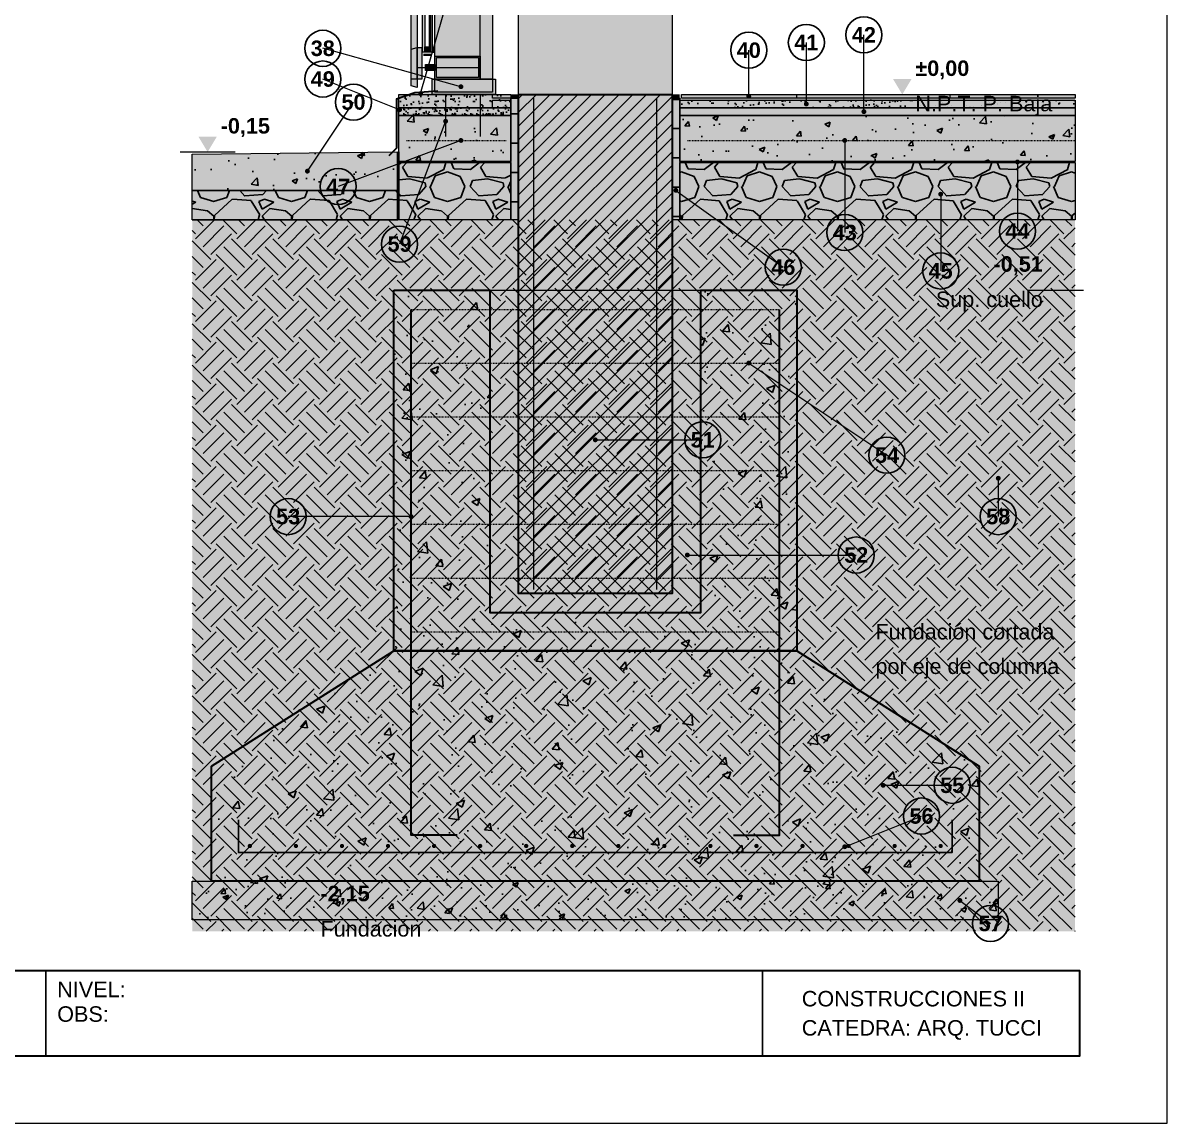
# Model space of a CAD drawing. Header units: millimetres. Extents: x 0 to 297, y 0 to 420.
# Drawn here: x 147.9 to 297, y 0 to 143.3 of the extents above; entities that cross this region are included whole.
import ezdxf
from ezdxf.enums import TextEntityAlignment as Align

# ---------------------------------------------------------------- set-up
doc = ezdxf.new("R2010")
doc.units = ezdxf.units.MM
doc.linetypes.add('DASHED', pattern=[1.524, 1.27, -0.254])
for name, color, linetype in [('0-MARCO-A3', 7, 'Continuous'), ('1-CORTE-ARMADURAS', 14, 'Continuous'), ('1-CORTE-CONTORNOS', 7, 'Continuous'), ('1-CORTE-RAYADOS', 8, 'Continuous'), ('1-CORTE-RELLENOS', 9, 'Continuous'), ('1-CORTE-VISTA', 8, 'Continuous'), ('3-COTAS-NIVELES', 7, 'Continuous'), ('3-TEXTOS', 7, 'Continuous')]:
    doc.layers.add(name, color=color, linetype=linetype)
doc.styles.add('ARIAL', font='arial.ttf')
doc.styles.add('ARIAL-NEGRITA', font='arialbd.ttf')

msp = doc.modelspace()

# ---------------------------------------------------------------- hatches: boundary and pattern name
at = {"layer": '1-CORTE-ARMADURAS', "true_color": 0x7a1f1f}
h = msp.add_hatch(color=26, dxfattribs=at)
h.dxf.hatch_style = 1
edge = h.paths.add_edge_path()
edge.add_arc((177.5, 36.1), 0.28, 0, 360)
h = msp.add_hatch(color=26, dxfattribs=at)
h.dxf.hatch_style = 1
edge = h.paths.add_edge_path()
edge.add_arc((183.5, 36.1), 0.28, 0, 360)
h = msp.add_hatch(color=26, dxfattribs=at)
h.dxf.hatch_style = 1
edge = h.paths.add_edge_path()
edge.add_arc((189.5, 36.1), 0.28, 0, 360)
h = msp.add_hatch(color=26, dxfattribs=at)
h.dxf.hatch_style = 1
edge = h.paths.add_edge_path()
edge.add_arc((195.5, 36.1), 0.28, 0, 360)
h = msp.add_hatch(color=26, dxfattribs=at)
h.dxf.hatch_style = 1
edge = h.paths.add_edge_path()
edge.add_arc((201.5, 36.1), 0.28, 0, 360)
h = msp.add_hatch(color=26, dxfattribs=at)
h.dxf.hatch_style = 1
edge = h.paths.add_edge_path()
edge.add_arc((207.5, 36.1), 0.28, 0, 360)
h = msp.add_hatch(color=26, dxfattribs=at)
h.dxf.hatch_style = 1
edge = h.paths.add_edge_path()
edge.add_arc((213.5, 36.1), 0.28, 0, 360)
h = msp.add_hatch(color=26, dxfattribs=at)
h.dxf.hatch_style = 1
edge = h.paths.add_edge_path()
edge.add_arc((219.5, 36.1), 0.28, 0, 360)
h = msp.add_hatch(color=26, dxfattribs=at)
h.dxf.hatch_style = 1
edge = h.paths.add_edge_path()
edge.add_arc((225.5, 36.1), 0.28, 0, 360)
h = msp.add_hatch(color=26, dxfattribs=at)
h.dxf.hatch_style = 1
edge = h.paths.add_edge_path()
edge.add_arc((231.5, 36.1), 0.28, 0, 360)
h = msp.add_hatch(color=26, dxfattribs=at)
h.dxf.hatch_style = 1
edge = h.paths.add_edge_path()
edge.add_arc((237.5, 36.1), 0.28, 0, 360)
h = msp.add_hatch(color=26, dxfattribs=at)
h.dxf.hatch_style = 1
edge = h.paths.add_edge_path()
edge.add_arc((243.5, 36.1), 0.28, 0, 360)
h = msp.add_hatch(color=26, dxfattribs=at)
h.dxf.hatch_style = 1
edge = h.paths.add_edge_path()
edge.add_arc((249.5, 36.1), 0.28, 0, 360)
h = msp.add_hatch(color=26, dxfattribs=at)
h.dxf.hatch_style = 1
edge = h.paths.add_edge_path()
edge.add_arc((255.5, 36.1), 0.28, 0, 360)
h = msp.add_hatch(color=26, dxfattribs=at)
h.dxf.hatch_style = 1
edge = h.paths.add_edge_path()
edge.add_arc((261.5, 36.1), 0.28, 0, 360)
h = msp.add_hatch(color=26, dxfattribs=at)
h.dxf.hatch_style = 1
edge = h.paths.add_edge_path()
edge.add_arc((267.5, 36.1), 0.28, 0, 360)
at = {"layer": '1-CORTE-RAYADOS'}
h = msp.add_hatch(dxfattribs=at)
h.set_pattern_fill('AR-SAND', color=8, scale=0.03)
h.paths.add_polyline_path([(196.9, 134), (211.5, 134), (211.5, 132.25), (196.9, 132.25)])
h = msp.add_hatch(dxfattribs=at)
h.set_pattern_fill('AR-SAND', color=8, scale=0.03)
h.paths.add_polyline_path([(209.1, 133.25), (211.5, 133.25), (211.5, 132.25), (209.1, 132.25)])
h = msp.add_hatch(dxfattribs=at)
h.set_pattern_fill('ZIGZAG', color=8, scale=0.3, angle=90)
h.paths.add_polyline_path([(211.5, 133.5), (212.5, 133.5), (212.5, 117.65), (211.5, 117.65)])
h = msp.add_hatch(dxfattribs=at)
h.set_pattern_fill('ANSI31', color=8, scale=0.4)
h.paths.add_polyline_path([(212.5, 134), (232.5, 134), (232.5, 69), (212.5, 69)])
h = msp.add_hatch(dxfattribs=at)
h.set_pattern_fill('ZIGZAG', color=8, scale=0.3, angle=90)
h.paths.add_polyline_path([(232.5, 133.5), (233.5, 133.5), (233.5, 117.65), (232.5, 117.65)])
h = msp.add_hatch(dxfattribs=at)
h.set_pattern_fill('AR-SAND', color=8, scale=0.03)
h.paths.add_polyline_path([(233.5, 133.25), (285, 133.25), (285, 132.25), (233.5, 132.25)])
h = msp.add_hatch(dxfattribs=at)
h.set_pattern_fill('AR-SAND', color=8, scale=0.02)
h.paths.add_polyline_path([(196.9, 132.25), (211.5, 132.25), (211.5, 131.25), (196.9, 131.25)])
h = msp.add_hatch(dxfattribs=at)
h.set_pattern_fill('AR-CONC', color=8, scale=0.04)
h.paths.add_polyline_path([(196.9, 131.25), (211.5, 131.25), (211.5, 125.25), (196.9, 125.25)])
h = msp.add_hatch(dxfattribs=at)
h.set_pattern_fill('AR-SAND', color=8, scale=0.02)
h.paths.add_polyline_path([(233.5, 132.25), (285, 132.25), (285, 131.25), (233.5, 131.25)])
h = msp.add_hatch(dxfattribs=at)
h.set_pattern_fill('AR-CONC', color=8, scale=0.04)
h.paths.add_polyline_path([(233.5, 131.25), (285, 131.25), (285, 125.25), (233.5, 125.25)])
h = msp.add_hatch(dxfattribs=at)
h.set_pattern_fill('AR-CONC', color=8, scale=0.04)
h.paths.add_polyline_path([(196.7, 126.5), (196.7, 121.5), (170, 121.5), (170, 126.23)])
h = msp.add_hatch(dxfattribs=at)
h.set_pattern_fill('GRAVEL', color=8, scale=0.4)
h.paths.add_polyline_path([(196.9, 125.15), (211.5, 125.15), (211.5, 117.65), (196.9, 117.65)])
h = msp.add_hatch(dxfattribs=at)
h.set_pattern_fill('GRAVEL', color=8, scale=0.4)
h.paths.add_polyline_path([(233.5, 125.15), (285, 125.15), (285, 117.65), (233.5, 117.65)])
h = msp.add_hatch(dxfattribs=at)
h.set_pattern_fill('GRAVEL', color=8, scale=0.4)
h.paths.add_polyline_path([(196.7, 121.5), (196.7, 117.65), (170, 117.65), (170, 121.5)])
h = msp.add_hatch(dxfattribs=at)
h.set_pattern_fill('EARTH', color=8, scale=0.6, angle=45)
h.paths.add_polyline_path([(285, 117.65), (285, 25), (170, 25), (170, 117.65)])
h = msp.add_hatch(dxfattribs=at)
h.set_pattern_fill('AR-CONC', color=8, scale=0.06)
h.paths.add_polyline_path([(196.25, 108.5), (208.75, 108.5), (208.75, 66.5), (236.25, 66.5), (236.25, 108.5), (248.75, 108.5), (248.75, 61.5), (196.25, 61.5)])
h = msp.add_hatch(dxfattribs=at)
h.set_pattern_fill('AR-SAND', color=8, scale=0.02)
h.paths.add_polyline_path([(208.75, 108.5), (236.25, 108.5), (236.25, 66.5), (208.75, 66.5)])
h = msp.add_hatch(dxfattribs=at)
h.set_pattern_fill('AR-CONC', color=8, scale=0.06)
h.paths.add_polyline_path([(172.5, 46.5), (196.25, 61.5), (248.75, 61.5), (272.5, 46.5), (272.5, 31.5), (172.5, 31.5)])
h = msp.add_hatch(dxfattribs=at)
h.set_pattern_fill('AR-CONC', color=8, scale=0.04)
h.paths.add_polyline_path([(170, 31.5), (275, 31.5), (275, 26.5), (170, 26.5)])
at = {"layer": '1-CORTE-RELLENOS', "true_color": 0xe9ecee}
h = msp.add_hatch(color=7, dxfattribs=at)
h.dxf.hatch_style = 1
h.paths.add_polyline_path([(198.5, 179), (199.3, 179), (199.3, 136), (198.5, 136)])
at = {"layer": '1-CORTE-RELLENOS', "true_color": 0xbfe3f0}
h = msp.add_hatch(color=254, dxfattribs=at)
h.dxf.hatch_style = 1
h.paths.add_polyline_path([(200, 179), (200.3, 179), (200.3, 139.5), (200, 139.5)])
h = msp.add_hatch(color=254, dxfattribs=at)
h.dxf.hatch_style = 1
h.paths.add_polyline_path([(200.9, 179), (201.25, 179), (201.25, 139.5), (200.9, 139.5)])
at = {"layer": '1-CORTE-RELLENOS', "true_color": 0xe3e7ea}
h = msp.add_hatch(color=254, dxfattribs=at)
h.dxf.hatch_style = 1
h.paths.add_polyline_path([(201.6, 179), (209.1, 179), (209.1, 136), (201.6, 136)])
at = {"layer": '1-CORTE-RELLENOS', "true_color": 0xeceeef}
h = msp.add_hatch(color=7, dxfattribs=at)
h.dxf.hatch_style = 1
h.paths.add_polyline_path([(212.5, 179), (232.5, 179), (232.5, 134), (212.5, 134)])
at = {"layer": '1-CORTE-RELLENOS', "true_color": 0x9aa3ab}
h = msp.add_hatch(color=253, dxfattribs=at)
h.dxf.hatch_style = 1
h.paths.add_polyline_path([(200.3, 140.2), (200.9, 140.2), (200.9, 139.5), (200.3, 139.5)])
at = {"layer": '1-CORTE-RELLENOS', "true_color": 0xb9c0c6}
h = msp.add_hatch(color=9, dxfattribs=at)
h.dxf.hatch_style = 1
h.paths.add_polyline_path([(198.5, 139.9), (199.3, 140.1), (199.3, 134.9), (198.5, 135.1)])
at = {"layer": '1-CORTE-RELLENOS', "true_color": 0x9aa3ab}
h = msp.add_hatch(color=253, dxfattribs=at)
h.dxf.hatch_style = 1
h.paths.add_polyline_path([(199.3, 140.1), (199.9, 140.1), (199.9, 136), (199.3, 136)])
at = {"layer": '1-CORTE-RELLENOS', "true_color": 0x111111}
h = msp.add_hatch(color=250, dxfattribs=at)
h.dxf.hatch_style = 1
h.paths.add_polyline_path([(199.9, 140), (200, 140), (200, 139.4), (199.9, 139.4)])
at = {"layer": '1-CORTE-RELLENOS', "true_color": 0x333333}
h = msp.add_hatch(color=250, dxfattribs=at)
h.dxf.hatch_style = 1
h.paths.add_polyline_path([(200.1, 139.3), (201.2, 139.3), (201.2, 139), (200.1, 139)])
at = {"layer": '1-CORTE-RELLENOS', "true_color": 0x111111}
h = msp.add_hatch(color=250, dxfattribs=at)
h.dxf.hatch_style = 1
h.paths.add_polyline_path([(200.3, 139.7), (200.9, 139.7), (200.9, 139.5), (200.3, 139.5)])
h = msp.add_hatch(color=250, dxfattribs=at)
h.dxf.hatch_style = 1
h.paths.add_polyline_path([(201.25, 140), (201.5, 140), (201.5, 139.4), (201.25, 139.4)])
at = {"layer": '1-CORTE-RELLENOS', "true_color": 0x9aa3ab}
h = msp.add_hatch(color=253, dxfattribs=at)
h.dxf.hatch_style = 1
h.paths.add_polyline_path([(201.6, 139), (207.5, 139), (207.5, 136), (201.6, 136)])
h = msp.add_hatch(color=253, dxfattribs=at)
h.dxf.hatch_style = 1
h.paths.add_polyline_path([(200.4, 137.9), (201.6, 137.9), (201.6, 137.1), (200.4, 137.1)])
h = msp.add_hatch(color=253, dxfattribs=at)
h.dxf.hatch_style = 1
h.paths.add_polyline_path([(201.25, 136), (209.5, 136), (209.5, 134), (201.25, 134)])
at = {"layer": '1-CORTE-RELLENOS', "true_color": 0x222222}
h = msp.add_hatch(color=250, dxfattribs=at)
h.dxf.hatch_style = 1
h.paths.add_polyline_path([(198.5, 134.2), (201.25, 134.2), (201.25, 134), (198.5, 134)])
at = {"layer": '1-CORTE-RELLENOS', "true_color": 0xe9e9e9}
h = msp.add_hatch(color=254, dxfattribs=at)
h.dxf.hatch_style = 1
h.paths.add_polyline_path([(196.9, 134), (211.5, 134), (211.5, 132.25), (196.9, 132.25)])
at = {"layer": '1-CORTE-RELLENOS', "true_color": 0xcdbb9c}
h = msp.add_hatch(color=9, dxfattribs=at)
h.dxf.hatch_style = 1
h.paths.add_polyline_path([(209.1, 134), (211.5, 134), (211.5, 133.5), (209.1, 133.5)])
at = {"layer": '1-CORTE-RELLENOS', "true_color": 0x8d8d8d}
h = msp.add_hatch(color=252, dxfattribs=at)
h.dxf.hatch_style = 1
h.paths.add_polyline_path([(209.1, 133.5), (211.5, 133.5), (211.5, 133.25), (209.1, 133.25)])
at = {"layer": '1-CORTE-RELLENOS', "true_color": 0xe9e9e9}
h = msp.add_hatch(color=254, dxfattribs=at)
h.dxf.hatch_style = 1
h.paths.add_polyline_path([(209.1, 133.25), (211.5, 133.25), (211.5, 132.25), (209.1, 132.25)])
at = {"layer": '1-CORTE-RELLENOS', "true_color": 0x111111}
h = msp.add_hatch(color=250, dxfattribs=at)
h.dxf.hatch_style = 1
h.paths.add_polyline_path([(211.5, 134), (212.5, 134), (212.5, 133.5), (211.5, 133.5)])
at = {"layer": '1-CORTE-RELLENOS', "true_color": 0xfff5bf}
h = msp.add_hatch(color=254, dxfattribs=at)
h.dxf.hatch_style = 1
h.paths.add_polyline_path([(211.5, 133.5), (212.5, 133.5), (212.5, 117.65), (211.5, 117.65)])
at = {"layer": '1-CORTE-RELLENOS', "true_color": 0xd3d6d9}
h = msp.add_hatch(color=254, dxfattribs=at)
h.dxf.hatch_style = 1
h.paths.add_polyline_path([(212.5, 134), (232.5, 134), (232.5, 69), (212.5, 69)])
at = {"layer": '1-CORTE-RELLENOS', "true_color": 0x111111}
h = msp.add_hatch(color=250, dxfattribs=at)
h.dxf.hatch_style = 1
h.paths.add_polyline_path([(232.5, 134), (233.5, 134), (233.5, 133.5), (232.5, 133.5)])
at = {"layer": '1-CORTE-RELLENOS', "true_color": 0xfff5bf}
h = msp.add_hatch(color=254, dxfattribs=at)
h.dxf.hatch_style = 1
h.paths.add_polyline_path([(232.5, 133.5), (233.5, 133.5), (233.5, 117.65), (232.5, 117.65)])
at = {"layer": '1-CORTE-RELLENOS', "true_color": 0xe9e9e9}
h = msp.add_hatch(color=254, dxfattribs=at)
h.dxf.hatch_style = 1
h.paths.add_polyline_path([(233.5, 133.25), (285, 133.25), (285, 132.25), (233.5, 132.25)])
at = {"layer": '1-CORTE-RELLENOS', "true_color": 0xcdbb9c}
h = msp.add_hatch(color=9, dxfattribs=at)
h.dxf.hatch_style = 1
h.paths.add_polyline_path([(233.75, 134), (285, 134), (285, 133.5), (233.75, 133.5)])
at = {"layer": '1-CORTE-RELLENOS', "true_color": 0x8d8d8d}
h = msp.add_hatch(color=252, dxfattribs=at)
h.dxf.hatch_style = 1
h.paths.add_polyline_path([(233.75, 133.5), (285, 133.5), (285, 133.25), (233.75, 133.25)])
at = {"layer": '1-CORTE-RELLENOS', "true_color": 0xc9dbe6}
h = msp.add_hatch(color=254, dxfattribs=at)
h.dxf.hatch_style = 1
h.paths.add_polyline_path([(196.9, 132.25), (211.5, 132.25), (211.5, 131.25), (196.9, 131.25)])
at = {"layer": '1-CORTE-RELLENOS', "true_color": 0xe6e4df}
h = msp.add_hatch(color=254, dxfattribs=at)
h.dxf.hatch_style = 1
h.paths.add_polyline_path([(196.9, 131.25), (211.5, 131.25), (211.5, 125.25), (196.9, 125.25)])
at = {"layer": '1-CORTE-RELLENOS', "true_color": 0xc9dbe6}
h = msp.add_hatch(color=254, dxfattribs=at)
h.dxf.hatch_style = 1
h.paths.add_polyline_path([(233.5, 132.25), (285, 132.25), (285, 131.25), (233.5, 131.25)])
at = {"layer": '1-CORTE-RELLENOS', "true_color": 0xe6e4df}
h = msp.add_hatch(color=254, dxfattribs=at)
h.dxf.hatch_style = 1
h.paths.add_polyline_path([(233.5, 131.25), (285, 131.25), (285, 125.25), (233.5, 125.25)])
h = msp.add_hatch(color=254, dxfattribs=at)
h.dxf.hatch_style = 1
h.paths.add_polyline_path([(196.7, 126.5), (196.7, 121.5), (170, 121.5), (170, 126.23)])
at = {"layer": '1-CORTE-RELLENOS', "true_color": 0x111111}
h = msp.add_hatch(color=250, dxfattribs=at)
h.dxf.hatch_style = 1
h.paths.add_polyline_path([(196.5, 126.5), (196.7, 126.5), (196.7, 121.5), (196.5, 121.5)])
at = {"layer": '1-CORTE-RELLENOS', "true_color": 0x000000}
h = msp.add_hatch(color=18, dxfattribs=at)
h.dxf.hatch_style = 1
h.paths.add_polyline_path([(196.9, 125.25), (211.5, 125.25), (211.5, 125.15), (196.9, 125.15)])
h = msp.add_hatch(color=18, dxfattribs=at)
h.dxf.hatch_style = 1
h.paths.add_polyline_path([(233.5, 125.25), (285, 125.25), (285, 125.15), (233.5, 125.15)])
at = {"layer": '1-CORTE-RELLENOS', "true_color": 0xefe4c8}
h = msp.add_hatch(color=254, dxfattribs=at)
h.dxf.hatch_style = 1
h.paths.add_polyline_path([(196.9, 125.15), (211.5, 125.15), (211.5, 117.65), (196.9, 117.65)])
h = msp.add_hatch(color=254, dxfattribs=at)
h.dxf.hatch_style = 1
h.paths.add_polyline_path([(233.5, 125.15), (285, 125.15), (285, 117.65), (233.5, 117.65)])
h = msp.add_hatch(color=254, dxfattribs=at)
h.dxf.hatch_style = 1
h.paths.add_polyline_path([(196.7, 121.5), (196.7, 117.65), (170, 117.65), (170, 121.5)])
at = {"layer": '1-CORTE-RELLENOS', "true_color": 0xece3d2}
h = msp.add_hatch(color=254, dxfattribs=at)
h.dxf.hatch_style = 1
h.paths.add_polyline_path([(285, 117.65), (285, 25), (170, 25), (170, 117.65)])
at = {"layer": '1-CORTE-RELLENOS', "true_color": 0xdedad2}
h = msp.add_hatch(color=254, dxfattribs=at)
h.dxf.hatch_style = 1
h.paths.add_polyline_path([(196.25, 108.5), (208.75, 108.5), (208.75, 66.5), (236.25, 66.5), (236.25, 108.5), (248.75, 108.5), (248.75, 61.5), (196.25, 61.5)])
at = {"layer": '1-CORTE-RELLENOS', "true_color": 0xbdbdbd}
h = msp.add_hatch(color=9, dxfattribs=at)
h.dxf.hatch_style = 1
h.paths.add_polyline_path([(208.75, 108.5), (236.25, 108.5), (236.25, 66.5), (208.75, 66.5)])
at = {"layer": '1-CORTE-RELLENOS', "true_color": 0xdedad2}
h = msp.add_hatch(color=254, dxfattribs=at)
h.dxf.hatch_style = 1
h.paths.add_polyline_path([(172.5, 46.5), (196.25, 61.5), (248.75, 61.5), (272.5, 46.5), (272.5, 31.5), (172.5, 31.5)])
at = {"layer": '1-CORTE-RELLENOS', "true_color": 0xe6e4df}
h = msp.add_hatch(color=254, dxfattribs=at)
h.dxf.hatch_style = 1
h.paths.add_polyline_path([(170, 31.5), (275, 31.5), (275, 26.5), (170, 26.5)])
at = {"layer": '3-COTAS-NIVELES'}
h = msp.add_hatch(color=7, dxfattribs=at)
h.dxf.hatch_style = 1
h.paths.add_polyline_path([(262.5, 134), (261.3, 136), (263.7, 136)])
h = msp.add_hatch(color=7, dxfattribs=at)
h.dxf.hatch_style = 1
h.paths.add_polyline_path([(172, 126.5), (170.8, 128.5), (173.2, 128.5)])
h = msp.add_hatch(color=7, dxfattribs=at)
h.dxf.hatch_style = 1
h.paths.add_polyline_path([(282.5, 108.5), (281.3, 110.5), (283.7, 110.5)])
h = msp.add_hatch(color=7, dxfattribs=at)
h.dxf.hatch_style = 1
h.paths.add_polyline_path([(185, 26.5), (183.8, 28.5), (186.2, 28.5)])
at = {"layer": '3-TEXTOS', "true_color": 0x000000}
h = msp.add_hatch(color=18, dxfattribs=at)
h.dxf.hatch_style = 1
edge = h.paths.add_edge_path()
edge.add_arc((199.75, 134.1), 0.32, 0, 360)
h = msp.add_hatch(color=18, dxfattribs=at)
h.dxf.hatch_style = 1
edge = h.paths.add_edge_path()
edge.add_arc((205, 135), 0.32, 0, 360)
h = msp.add_hatch(color=18, dxfattribs=at)
h.dxf.hatch_style = 1
edge = h.paths.add_edge_path()
edge.add_arc((242.5, 133.75), 0.32, 0, 360)
h = msp.add_hatch(color=18, dxfattribs=at)
h.dxf.hatch_style = 1
edge = h.paths.add_edge_path()
edge.add_arc((250, 132.75), 0.32, 0, 360)
h = msp.add_hatch(color=18, dxfattribs=at)
h.dxf.hatch_style = 1
edge = h.paths.add_edge_path()
edge.add_arc((197, 132), 0.32, 0, 360)
h = msp.add_hatch(color=18, dxfattribs=at)
h.dxf.hatch_style = 1
edge = h.paths.add_edge_path()
edge.add_arc((257.5, 131.75), 0.32, 0, 360)
h = msp.add_hatch(color=18, dxfattribs=at)
h.dxf.hatch_style = 1
edge = h.paths.add_edge_path()
edge.add_arc((203, 130.5), 0.32, 0, 360)
h = msp.add_hatch(color=18, dxfattribs=at)
h.dxf.hatch_style = 1
edge = h.paths.add_edge_path()
edge.add_arc((205, 128), 0.32, 0, 360)
h = msp.add_hatch(color=18, dxfattribs=at)
h.dxf.hatch_style = 1
edge = h.paths.add_edge_path()
edge.add_arc((255, 128), 0.32, 0, 360)
h = msp.add_hatch(color=18, dxfattribs=at)
h.dxf.hatch_style = 1
edge = h.paths.add_edge_path()
edge.add_arc((277.5, 125.2), 0.32, 0, 360)
h = msp.add_hatch(color=18, dxfattribs=at)
h.dxf.hatch_style = 1
edge = h.paths.add_edge_path()
edge.add_arc((185, 124), 0.32, 0, 360)
h = msp.add_hatch(color=18, dxfattribs=at)
h.dxf.hatch_style = 1
edge = h.paths.add_edge_path()
edge.add_arc((233, 121.5), 0.32, 0, 360)
h = msp.add_hatch(color=18, dxfattribs=at)
h.dxf.hatch_style = 1
edge = h.paths.add_edge_path()
edge.add_arc((267.5, 121), 0.32, 0, 360)
h = msp.add_hatch(color=18, dxfattribs=at)
h.dxf.hatch_style = 1
edge = h.paths.add_edge_path()
edge.add_arc((242.5, 99), 0.32, 0, 360)
h = msp.add_hatch(color=18, dxfattribs=at)
h.dxf.hatch_style = 1
edge = h.paths.add_edge_path()
edge.add_arc((222.5, 89), 0.32, 0, 360)
h = msp.add_hatch(color=18, dxfattribs=at)
h.dxf.hatch_style = 1
edge = h.paths.add_edge_path()
edge.add_arc((275, 84), 0.32, 0, 360)
h = msp.add_hatch(color=18, dxfattribs=at)
h.dxf.hatch_style = 1
edge = h.paths.add_edge_path()
edge.add_arc((198.5, 79), 0.32, 0, 360)
h = msp.add_hatch(color=18, dxfattribs=at)
h.dxf.hatch_style = 1
edge = h.paths.add_edge_path()
edge.add_arc((234.5, 74), 0.32, 0, 360)
h = msp.add_hatch(color=18, dxfattribs=at)
h.dxf.hatch_style = 1
edge = h.paths.add_edge_path()
edge.add_arc((260, 44), 0.32, 0, 360)
h = msp.add_hatch(color=18, dxfattribs=at)
h.dxf.hatch_style = 1
edge = h.paths.add_edge_path()
edge.add_arc((255, 36), 0.32, 0, 360)
h = msp.add_hatch(color=18, dxfattribs=at)
h.dxf.hatch_style = 1
edge = h.paths.add_edge_path()
edge.add_arc((270, 29), 0.32, 0, 360)

# ---------------------------------------------------------------- linework, layer by layer
at = {"layer": '0-MARCO-A3', "lineweight": 13}
msp.add_lwpolyline([(0, 0), (297, 0), (297, 420), (0, 420)], close=True, dxfattribs=at)
at = {"layer": '0-MARCO-A3', "lineweight": 35}
msp.add_lwpolyline([(10.7, 19.9), (285.6, 19.9), (285.6, 8.7), (10.7, 8.7)], close=True, dxfattribs=at)
at = {"layer": '1-CORTE-ARMADURAS', "lineweight": 13}
for points in [[(214.5, 69.5), (214.5, 133.5)], [(230.5, 69.5), (230.5, 133.5)]]:
    msp.add_lwpolyline(points, dxfattribs=at)
at = {"layer": '1-CORTE-ARMADURAS', "linetype": 'DASHED', "lineweight": 9, "ltscale": 0.08}
for points in [[(197.9, 128), (211, 128)], [(234.5, 128), (285, 128)], [(198.5, 106), (246.5, 106)], [(198.5, 99), (246.5, 99)], [(198.5, 92), (246.5, 92)], [(198.5, 85), (246.5, 85)], [(198.5, 78), (246.5, 78)], [(198.5, 71), (246.5, 71)], [(198.5, 64), (246.5, 64)]]:
    msp.add_lwpolyline(points, dxfattribs=at)
at = {"layer": '1-CORTE-ARMADURAS', "lineweight": 35}
for points in [[(204.5, 37.5), (198.5, 37.5), (198.5, 106)], [(240.5, 37.5), (246.5, 37.5), (246.5, 106)]]:
    msp.add_lwpolyline(points, dxfattribs=at)
at = {"layer": '1-CORTE-ARMADURAS', "lineweight": 25}
msp.add_lwpolyline([(176, 39.5), (176, 35.25), (269, 35.25), (269, 39.5)], dxfattribs=at)
at = {"layer": '1-CORTE-CONTORNOS', "lineweight": 9}
for points in [[(198.5, 179), (199.3, 179), (199.3, 136), (198.5, 136)], [(200.3, 140.2), (200.9, 140.2), (200.9, 139.5), (200.3, 139.5)], [(198.5, 139.9), (199.3, 140.1), (199.3, 134.9), (198.5, 135.1)], [(199.3, 140.1), (199.9, 140.1), (199.9, 136), (199.3, 136)], [(201.8, 138.8), (207.3, 138.8), (207.3, 136.2), (201.8, 136.2)], [(200.4, 137.9), (201.6, 137.9), (201.6, 137.1), (200.4, 137.1)], [(201.6, 136), (209.1, 136), (209.1, 134.3), (201.6, 134.3)]]:
    msp.add_lwpolyline(points, close=True, dxfattribs=at)
at = {"layer": '1-CORTE-CONTORNOS', "lineweight": 18}
for points in [[(200, 179), (200.3, 179), (200.3, 139.5), (200, 139.5)], [(200.9, 179), (201.25, 179), (201.25, 139.5), (200.9, 139.5)], [(201.6, 139), (207.5, 139), (207.5, 136), (201.6, 136)], [(201.25, 136), (209.5, 136), (209.5, 134), (201.25, 134)], [(196.9, 134), (211.5, 134), (211.5, 132.25), (196.9, 132.25)], [(209.1, 134), (211.5, 134), (211.5, 133.5), (209.1, 133.5)], [(209.1, 133.25), (211.5, 133.25), (211.5, 132.25), (209.1, 132.25)], [(211.5, 133.5), (212.5, 133.5), (212.5, 117.65), (211.5, 117.65)], [(232.5, 133.5), (233.5, 133.5), (233.5, 117.65), (232.5, 117.65)], [(233.5, 133.25), (285, 133.25), (285, 132.25), (233.5, 132.25)], [(233.75, 134), (285, 134), (285, 133.5), (233.75, 133.5)], [(196.9, 132.25), (211.5, 132.25), (211.5, 131.25), (196.9, 131.25)], [(196.9, 131.25), (211.5, 131.25), (211.5, 125.25), (196.9, 125.25)], [(233.5, 132.25), (285, 132.25), (285, 131.25), (233.5, 131.25)], [(233.5, 131.25), (285, 131.25), (285, 125.25), (233.5, 125.25)], [(196.7, 126.5), (196.7, 121.5), (170, 121.5), (170, 126.23)], [(196.9, 125.15), (211.5, 125.15), (211.5, 117.65), (196.9, 117.65)], [(233.5, 125.15), (285, 125.15), (285, 117.65), (233.5, 117.65)], [(196.7, 121.5), (196.7, 117.65), (170, 117.65), (170, 121.5)], [(208.75, 108.5), (236.25, 108.5), (236.25, 66.5), (208.75, 66.5)], [(170, 31.5), (275, 31.5), (275, 26.5), (170, 26.5)]]:
    msp.add_lwpolyline(points, close=True, dxfattribs=at)
at = {"layer": '1-CORTE-CONTORNOS', "color": 250, "lineweight": 9, "true_color": 0x333333}
msp.add_lwpolyline([(201.07, 139.5), (201.07, 179)], dxfattribs=at)
at = {"layer": '1-CORTE-CONTORNOS', "color": 251, "lineweight": 9, "true_color": 0x666666}
msp.add_lwpolyline([(207.5, 136), (207.5, 179)], dxfattribs=at)
at = {"layer": '1-CORTE-CONTORNOS', "lineweight": 13}
for points in [[(199.3, 137.5), (203.5, 137.5)], [(203, 134), (203, 128.5)], [(207.5, 134), (207.5, 128.5)], [(248.75, 133.5), (248.75, 134)], [(268.75, 133.5), (268.75, 134)]]:
    msp.add_lwpolyline(points, dxfattribs=at)
at = {"layer": '1-CORTE-CONTORNOS', "lineweight": 9}
msp.add_lwpolyline([(201.8, 137.5), (207.3, 137.5)], dxfattribs=at)
at = {"layer": '1-CORTE-CONTORNOS', "lineweight": 35}
msp.add_lwpolyline([(202, 134.4), (199, 134.2), (196.6, 133.4), (196.6, 127), (195.6, 126)], dxfattribs=at)
for points in [[(212.5, 134), (232.5, 134), (232.5, 69), (212.5, 69)], [(196.25, 108.5), (208.75, 108.5), (208.75, 66.5), (236.25, 66.5), (236.25, 108.5), (248.75, 108.5), (248.75, 61.5), (196.25, 61.5)], [(172.5, 46.5), (196.25, 61.5), (248.75, 61.5), (272.5, 46.5), (272.5, 31.5), (172.5, 31.5)]]:
    msp.add_lwpolyline(points, close=True, dxfattribs=at)
at = {"layer": '1-CORTE-CONTORNOS', "lineweight": 50}
msp.add_lwpolyline([(196.8, 126.5), (196.8, 117.65)], dxfattribs=at)
at = {"layer": '1-CORTE-CONTORNOS', "lineweight": 18}
msp.add_lwpolyline([(170, 117.65), (196.8, 117.65)], dxfattribs=at)
at = {"layer": '1-CORTE-VISTA', "lineweight": 13}
for points in [[(201.6, 179), (209.1, 179), (209.1, 136), (201.6, 136)], [(212.5, 179), (232.5, 179), (232.5, 134), (212.5, 134)]]:
    msp.add_lwpolyline(points, close=True, dxfattribs=at)
at = {"layer": '3-TEXTOS', "lineweight": 9}
for p, q in [((199.75, 134.1), (203.75, 148.1)), ((257.5, 131.75), (257.5, 141.75)), ((250, 132.75), (250, 140.75)), ((205, 135), (187, 140)), ((242.5, 133.75), (242.5, 139.75)), ((197, 132), (187, 136)), ((185, 124), (191, 133)), ((203, 130.5), (197, 114.5)), ((205, 128), (189, 122)), ((255, 128), (255, 116)), ((277.5, 125.2), (277.5, 116.2)), ((233, 121.5), (247, 111.5)), ((267.5, 121), (267.5, 111)), ((242.5, 99), (260.5, 87)), ((222.5, 89), (236.5, 89)), ((275, 84), (275, 79)), ((198.5, 79), (182.5, 79)), ((234.5, 74), (256.5, 74)), ((260, 44), (269, 44)), ((255, 36), (265, 40)), ((270, 29), (274, 26))]:
    msp.add_line(p, q, dxfattribs=at)
at = {"layer": '3-TEXTOS', "lineweight": 13}
for p, q in [((258.9, 134), (266.1, 134)), ((168.4, 126.5), (175.6, 126.5)), ((278.9, 108.5), (286.1, 108.5)), ((181.4, 26.5), (188.6, 26.5))]:
    msp.add_line(p, q, dxfattribs=at)
at = {"layer": '3-TEXTOS', "lineweight": 25}
for p, q in [((150.9, 19.9), (150.9, 8.7)), ((244.3, 19.9), (244.3, 8.7))]:
    msp.add_line(p, q, dxfattribs=at)
at = {"layer": '3-TEXTOS', "color": 18, "true_color": 0x000000}
for centre in [(257.5, 141.75), (187, 140), (242.5, 139.75), (250, 140.75), (187, 136), (191, 133), (189, 122), (255, 116), (277.5, 116.2), (197, 114.5), (247, 111.5), (267.5, 111), (236.5, 89), (260.5, 87), (182.5, 79), (275, 79), (256.5, 74), (269, 44), (265, 40), (274, 26)]:
    msp.add_circle(centre, 2.35, dxfattribs=at)

# ---------------------------------------------------------------- texts
at = {"layer": '3-TEXTOS', "style": 'ARIAL-NEGRITA'}
for s, p in [('41', (250, 139.75)), ('42', (257.5, 140.75)), ('38', (187, 139)), ('40', (242.5, 138.75)), ('49', (187, 135)), ('50', (191, 132)), ('47', (189, 121)), ('43', (255, 115)), ('44', (277.5, 115.2)), ('59', (197, 113.5)), ('46', (247, 110.5)), ('45', (267.5, 110)), ('51', (236.5, 88)), ('54', (260.5, 86)), ('53', (182.5, 78)), ('58', (275, 78)), ('52', (256.5, 73)), ('55', (269, 43)), ('56', (265, 39)), ('57', (274, 25))]:
    msp.add_text(s, height=2.016, dxfattribs=at).set_placement(p, align=Align.CENTER)
at = {"layer": '3-TEXTOS'}
for s, style, p in [('±0,00', 'ARIAL-NEGRITA', (264.2, 136.4)), ('N.P.T. P. Baja', 'ARIAL', (264.2, 131.8)), ('-0,15', 'ARIAL-NEGRITA', (173.7, 128.9)), ('-2,15', 'ARIAL-NEGRITA', (186.7, 28.9)), ('Fundación', 'ARIAL', (186.7, 24.3)), ('NIVEL:', 'ARIAL', (152.4, 16.4)), ('CONSTRUCCIONES II', 'ARIAL', (249.4, 15.2)), ('OBS:', 'ARIAL', (152.4, 13.2)), ('CATEDRA: ARQ. TUCCI', 'ARIAL', (249.4, 11.4))]:
    msp.add_text(s, height=2.016, dxfattribs=dict(at, style=style)).set_placement(p)
for s, style, p in [('-0,51', 'ARIAL-NEGRITA', (280.8, 110.9)), ('Sup. cuello', 'ARIAL', (280.8, 106.3))]:
    msp.add_text(s, height=2.016, dxfattribs=dict(at, style=style)).set_placement(p, align=Align.RIGHT)
at = {"layer": '3-TEXTOS', "color": 250, "true_color": 0x333333, "style": 'ARIAL'}
for s, p in [('Fundación cortada', (259, 63)), ('por eje de columna', (259, 58.5))]:
    msp.add_text(s, height=2.016, dxfattribs=at).set_placement(p)

doc.saveas('drawing.dxf')
